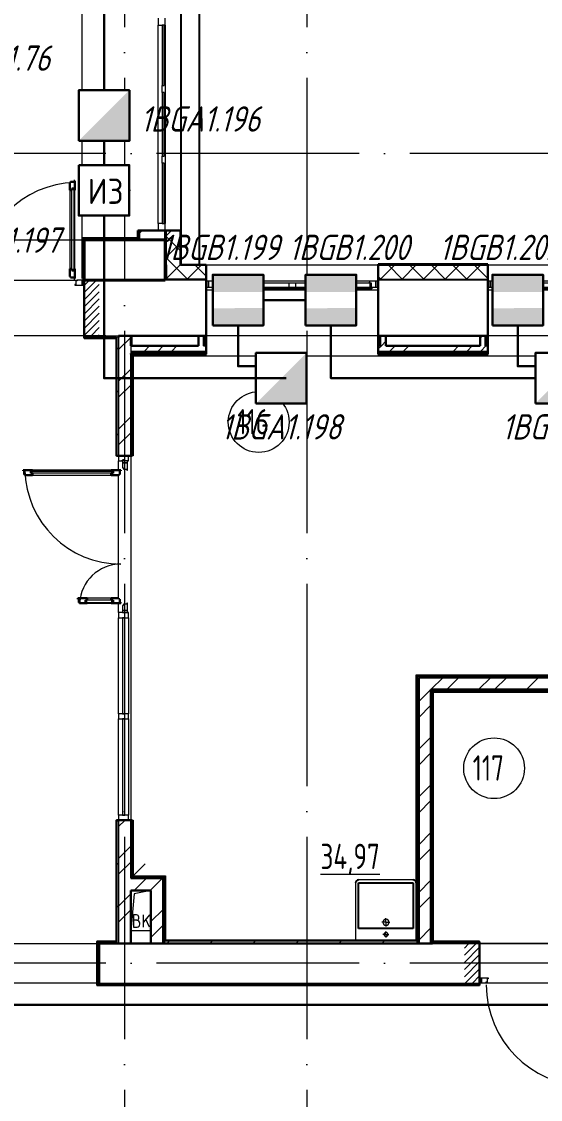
# Model space of a CAD drawing. Header units: millimetres. Extents: x -259793 to 1187961, y -549744 to 43070.
# Drawn here: x -31423 to -26301, y -12889 to -2239 of the extents above; entities that cross this region are included whole.
import ezdxf
from ezdxf.enums import TextEntityAlignment as Align

# ---------------------------------------------------------------- set-up
doc = ezdxf.new("R2010")
doc.units = ezdxf.units.MM
for name, pattern in [('ADSK_Линия сетки', [25, 20, -2.5, 0, -2.5]), ('ADSK_Сверху', [450, 300, -150]), ('ADSK_Штриховая_ш2 п1_5', [4.5, 3, -1.5])]:
    doc.linetypes.add(name, pattern=pattern)
for name, color, linetype, lineweight in [('_ Окна', 7, 'Continuous', 9), ('RC-Извещатели_охранные', 5, 'Continuous', 30), ('RC-Линии_связи-Адресные', 5, 'Continuous', 30), ('RC-Прочее_оборудование', 5, 'Continuous', 30), ('Витраж', 7, 'Continuous', 9), ('Двери', 252, 'Continuous', 9), ('Линии', 7, 'Continuous', 9), ('лс', 5, 'Continuous', 30), ('Марки помещений', 252, 'Continuous', 20), ('Несущие колонны', 252, 'Continuous', 18), ('Оборудование', 8, 'Continuous', 18), ('Ограждение', 252, 'Continuous', 9), ('Окна', 252, 'Continuous', 9), ('Оси', 252, 'Continuous', 9), ('Панели витража', 252, 'Continuous', 9), ('Перекрытие', 252, 'Continuous', 18), ('Стены внутренние', 7, 'Continuous', 18), ('Стены наружные', 7, 'Continuous', 18), ('Стены разрез', 7, 'Continuous', 30), ('Стены штриховка', 7, 'Continuous', 9)]:
    doc.layers.add(name, color=color, linetype=linetype, lineweight=lineweight)
for name, color, linetype in [('RC-Позиционные_обозначения', 7, 'Continuous'), ('Стены', 194, 'Continuous'), ('Узлы', 7, 'Continuous')]:
    doc.layers.add(name, color=color, linetype=linetype)
doc.layers.add('Двери открывание', color=7, linetype='Continuous', lineweight=9, true_color=0xc0c0c0)
doc.styles.add('GOST Common_3', font='', dxfattribs={"height": 3.5})
doc.styles.add('ISOCPEUR', font='isocpeur.ttf', dxfattribs={"width": 0.9, "height": 350})
doc.styles.add('RubezhCAD', font='', dxfattribs={"oblique": 10})
doc.styles.get("Standard").update_dxf_attribs({"font": ''})
doc.styles.get('GOST Common_3').set_extended_font_data('GOST 2.304 type A')
doc.styles.get('RubezhCAD').set_extended_font_data('GOST type A')
doc.styles.get('Standard').set_extended_font_data('GOST type B')
pattern_1 = [(0, (-32119.8, 96), (0, 600), []), (90, (-32119.8, 96), (-600, 4e-14), [])]

# ---------------------------------------------------------------- blocks, each defined once
blk = doc.blocks.new('RC-UGO-IOZ-02')
at = {"layer": 'RC-Извещатели_охранные'}
blk.add_attdef('PSTN', text='', height=2.5, dxfattribs=at).set_placement((0.98, 2.6), align=Align.BOTTOM_LEFT)
blk.add_wipeout([(2.5, -2.5), (2.5, 2.5), (-2.5, 2.5), (-2.5, -2.5)]).dxf.layer = 'RC-Извещатели_охранные'
blk.add_wipeout([(-2.5, -2.5), (-2.5, 2.5), (2.5, 2.5), (2.5, -2.5)]).dxf.layer = 'RC-Извещатели_охранные'
h = blk.add_hatch(color=256, dxfattribs=at)
h.dxf.hatch_style = 1
h.paths.add_polyline_path([(2.5, -2.5), (2.5, 2.5), (0, 0), (-2.5, -2.5)])
blk.add_lwpolyline([(-2.5, -2.5), (2.5, -2.5), (2.5, 2.5), (-2.5, 2.5)], close=True, dxfattribs=at)
blk = doc.blocks.new('RC-UGO-IOM-02')
at = {"layer": 'RC-Извещатели_охранные'}
blk.add_point((0, 0), dxfattribs=at)
blk.add_attdef('PSTN', text='', height=2.5, dxfattribs=at).set_placement((0.98, 2.6), align=Align.BOTTOM_LEFT)
blk.add_wipeout([(2.5, -2.5), (2.5, 2.5), (-2.5, 2.5), (-2.5, -2.5)]).dxf.layer = 'RC-Извещатели_охранные'
blk.add_wipeout([(-2.5, -2.5), (-2.5, 2.5), (2.5, 2.5), (2.5, -2.5)]).dxf.layer = 'RC-Извещатели_охранные'
h = blk.add_hatch(color=256, dxfattribs=at)
h.dxf.hatch_style = 1
h.paths.add_polyline_path([(2.5, 0.8), (2.5, 2.51), (-2.5, 2.5), (-2.5, 0.8)])
h = blk.add_hatch(color=256, dxfattribs=at)
h.dxf.hatch_style = 1
h.paths.add_polyline_path([(2.5, -2.5), (2.5, -0.79), (-2.5, -0.8), (-2.5, -2.5)])
blk.add_lwpolyline([(-2.5, -2.5), (2.5, -2.5), (2.5, 2.5), (-2.5, 2.5)], close=True, dxfattribs=at)
blk = doc.blocks.new('RC-UGO-IZ-01')
at = {"layer": 'RC-Прочее_оборудование'}
blk.add_point((2.5, 0), dxfattribs=at)
blk.add_attdef('PSTN', text='', height=2.5, dxfattribs=at).set_placement((5.66, 2.58), align=Align.BOTTOM_CENTER)
blk.add_wipeout([(2.49, -2.5), (-2.49, -2.5), (-2.49, 2.5), (2.49, 2.5)]).dxf.layer = 'RC-Прочее_оборудование'
blk.add_wipeout([(-2.49, -2.5), (-2.49, 2.5), (2.49, 2.5), (2.49, -2.5)]).dxf.layer = 'RC-Прочее_оборудование'
blk.add_lwpolyline([(-2.49, 2.5), (2.49, 2.5), (2.49, -2.5), (-2.49, -2.5), (-2.49, 2.5)], close=True, dxfattribs=at)
blk.add_lwpolyline([(-2.49, 2.5), (-2.49, 2.5)], dxfattribs=at)
blk.add_lwpolyline([(-2.49, 2.5), (-2.49, 2.5)], dxfattribs=at)
at = {"layer": 'RC-Прочее_оборудование', "ltscale": 100, "style": 'ISOCPEUR', "width": 0.9}
blk.add_text('ИЗ', height=2.5, dxfattribs=at).set_placement((0.15, -0.09), align=Align.MIDDLE)
blk = doc.blocks.new('1 этаж')
at = {"layer": 'Двери', "lineweight": 18, "true_color": 0x636466}
h = blk.add_hatch(dxfattribs=at)
h.set_pattern_fill('FP_2', color=251, style=0, pattern_type=2)
h.set_pattern_definition([(45, (-31805.8, -5068.73), (-35.3553, 35.3553), [])])
h.paths.add_polyline_path([(-32556, -5344), (-32556, -4794), (-32706, -4794), (-32706, -5344)])
h.paths.add_polyline_path([(-30806, -5344), (-30656, -5344), (-30656, -4794), (-30806, -4794), (-30806, -4878)])
h = blk.add_hatch(dxfattribs=at)
h.set_pattern_fill('FP_2', color=251, angle=180, style=0, pattern_type=2)
h.set_pattern_definition([(225, (-26210.93, -11543.73), (35.3553, -35.3553), [])])
h.paths.add_polyline_path([(-25621, -11739), (-25621, -11349), (-25771, -11349), (-25771, -11739)])
h.paths.add_polyline_path([(-27051, -11739), (-26901, -11739), (-26901, -11349), (-27051, -11349)])
at = {"layer": 'Ограждение', "true_color": 0x636466}
h = blk.add_hatch(dxfattribs=at)
h.set_pattern_fill('FP_25', color=251, style=0, pattern_type=2)
h.set_pattern_definition(pattern_1)
h.paths.add_polyline_path([(-30486, -6529), (-30486, -5364), (-30491, -5369), (-30491, -6529)])
h = blk.add_hatch(dxfattribs=at)
h.set_pattern_fill('FP_25', color=251, style=0, pattern_type=2)
h.set_pattern_definition(pattern_1)
h.paths.add_polyline_path([(-30486, -11329), (-30486, -10129), (-30491, -10129), (-30491, -11324)])
h = blk.add_hatch(dxfattribs=at)
h.set_pattern_fill('FP_25', color=251, style=0, pattern_type=2)
h.set_pattern_definition(pattern_1)
h.paths.add_polyline_path([(-26901, -11764), (-26901, -11759), (-30676, -11759), (-30681, -11764), (-28020, -11764)])
at = {"color": 251, "lineweight": 18, "true_color": 0x636466}
for p, q in [((-30311, -10859), (-30346, -11224)), ((-30146, -10824), (-30311, -10859)), ((-30289, -11066), (-30319, -11066)), ((-30319, -11066), (-30319, -11186)), ((-30159, -11066), (-30219, -11137)), ((-30219, -11186), (-30219, -11066)), ((-30286, -11119), (-30319, -11119)), ((-30266, -11099), (-30266, -11089)), ((-30256, -11159), (-30256, -11149)), ((-30159, -11186), (-30195, -11109)), ((-30146, -11224), (-30346, -11224)), ((-30319, -11186), (-30282, -11186))]:
    blk.add_line(p, q, dxfattribs=at)
for centre, radius, start, end in [((-30289, -11089), 23.3, 0, 90), ((-30286, -11099), 20, 270, 0), ((-30286, -11149), 30, 0, 90), ((-30282, -11159), 26.7, 270, 0)]:
    blk.add_arc(centre, radius, start, end, dxfattribs=at)
at = {"layer": '_ Окна', "color": 251, "lineweight": 18, "true_color": 0x636466}
for p, q in [((-30076, -2204), (-30076, -2274)), ((-30006, -2274), (-30006, -2204)), ((-30076, -2274), (-30036, -2274)), ((-30016, -2274), (-30006, -2274)), ((-30036, -4234), (-30076, -4234)), ((-30076, -4234), (-30076, -4304)), ((-30006, -4234), (-30016, -4234)), ((-30006, -4304), (-30006, -4234)), ((-29516, -4804), (-29576, -4804)), ((-29576, -4804), (-29576, -4862)), ((-29576, -4862), (-29538, -4862)), ((-29530, -4862), (-29530, -4821)), ((-29530, -4821), (-29518, -4821)), ((-29512, -4821), (-29516, -4804)), ((-27985, -4804), (-27990, -4821)), ((-27926, -4804), (-27985, -4804)), ((-27984, -4821), (-27972, -4821)), ((-27972, -4821), (-27972, -4862)), ((-27964, -4862), (-27926, -4862)), ((-27926, -4862), (-27926, -4804)), ((-26736, -4804), (-26796, -4804)), ((-26796, -4804), (-26796, -4862)), ((-26796, -4862), (-26758, -4862)), ((-26750, -4862), (-26750, -4821)), ((-26750, -4821), (-26738, -4821)), ((-26732, -4821), (-26736, -4804))]:
    blk.add_line(p, q, dxfattribs=at)
at = {"layer": '_ Окна', "color": 251, "true_color": 0x636466}
for p, q in [((-30036, -2274), (-30036, -2869)), ((-30016, -2274), (-30036, -2274)), ((-30016, -2869), (-30016, -2274)), ((-30036, -2869), (-30016, -2869)), ((-30036, -2939), (-30036, -3569)), ((-30016, -2939), (-30036, -2939)), ((-30016, -3569), (-30016, -2939)), ((-30036, -3569), (-30016, -3569)), ((-30036, -3639), (-30036, -4234)), ((-30016, -3639), (-30036, -3639)), ((-30016, -4234), (-30016, -3639)), ((-30036, -4234), (-30016, -4234)), ((-29576, -4804), (-29601, -4804)), ((-29601, -4862), (-29576, -4862)), ((-29576, -4862), (-29576, -4804)), ((-27901, -4804), (-27926, -4804)), ((-27926, -4804), (-27926, -4862)), ((-27926, -4862), (-27901, -4862)), ((-26796, -4804), (-26821, -4804)), ((-26821, -4862), (-26796, -4862)), ((-26796, -4862), (-26796, -4804))]:
    blk.add_line(p, q, dxfattribs=at)
at = {"layer": 'Витраж', "color": 251, "lineweight": 18, "true_color": 0x636466}
for p, q in [((-30466, -6529), (-30466, -6579)), ((-30366, -6529), (-30466, -6529)), ((-30466, -6579), (-30426, -6579)), ((-30376, -6579), (-30366, -6579)), ((-30366, -6579), (-30366, -6529))]:
    blk.add_line(p, q, dxfattribs=at)
at = {"layer": 'Витраж', "color": 251, "lineweight": 18, "true_color": 0x636466, "extrusion": (0, 0, -1)}
for p, q in [((-30466, -8079), (-30466, -8129)), ((-30426, -8079), (-30466, -8079)), ((-30366, -8079), (-30376, -8079)), ((-30366, -8129), (-30366, -8079)), ((-30466, -8129), (-30366, -8129)), ((-30466, -9079), (-30466, -9129)), ((-30366, -9079), (-30466, -9079)), ((-30466, -9129), (-30366, -9129)), ((-30366, -9129), (-30366, -9079)), ((-30466, -10079), (-30466, -10129)), ((-30366, -10079), (-30466, -10079)), ((-30366, -10129), (-30366, -10079)), ((-30466, -10129), (-30366, -10129))]:
    blk.add_line(p, q, dxfattribs=at)
at = {"layer": 'Витраж', "color": 251, "true_color": 0x636466}
for p, q in [((-30466, -9079), (-30466, -8129)), ((-30366, -8129), (-30366, -9079)), ((-30466, -10079), (-30466, -9129)), ((-30366, -9129), (-30366, -10079))]:
    blk.add_line(p, q, dxfattribs=at)
at = {"layer": 'Двери', "color": 251, "lineweight": 30, "true_color": 0x636466}
for p, q in [((-30940, -3830), (-30948, -3830)), ((-30948, -3830), (-30948, -3906)), ((-30906, -3821), (-30940, -3821)), ((-30940, -3821), (-30940, -3830)), ((-30898, -3812), (-30906, -3812)), ((-30906, -3812), (-30906, -3821)), ((-30898, -3906), (-30898, -3812)), ((-30948, -3906), (-30928, -3906)), ((-30928, -3906), (-30928, -3888)), ((-30928, -3888), (-30907, -3888)), ((-30907, -3888), (-30907, -3906)), ((-30907, -3906), (-30898, -3906)), ((-30948, -4682), (-30948, -4758)), ((-30948, -4682), (-30928, -4682)), ((-30928, -4682), (-30928, -4700)), ((-30907, -4682), (-30898, -4682)), ((-30907, -4700), (-30907, -4682)), ((-30898, -4776), (-30898, -4682)), ((-30948, -4758), (-30940, -4758)), ((-30940, -4758), (-30940, -4767)), ((-30940, -4767), (-30906, -4767)), ((-30928, -4700), (-30907, -4700)), ((-30906, -4767), (-30906, -4776)), ((-30906, -4776), (-30898, -4776)), ((-31314, -6671), (-31408, -6671)), ((-31408, -6671), (-31408, -6679)), ((-31408, -6679), (-31399, -6679)), ((-31399, -6679), (-31399, -6713)), ((-31332, -6680), (-31314, -6680)), ((-31332, -6701), (-31332, -6680)), ((-31314, -6701), (-31332, -6701)), ((-31314, -6680), (-31314, -6671)), ((-31314, -6721), (-31314, -6701)), ((-30444, -6671), (-30538, -6671)), ((-30538, -6680), (-30538, -6671)), ((-30520, -6680), (-30538, -6680)), ((-30538, -6701), (-30520, -6701)), ((-30538, -6721), (-30538, -6701)), ((-30520, -6701), (-30520, -6680)), ((-30453, -6713), (-30453, -6679)), ((-30453, -6679), (-30444, -6679)), ((-30444, -6679), (-30444, -6671)), ((-31399, -6713), (-31390, -6713)), ((-31390, -6713), (-31390, -6721)), ((-31390, -6721), (-31314, -6721)), ((-30538, -6721), (-30462, -6721)), ((-30462, -6721), (-30462, -6713)), ((-30462, -6713), (-30453, -6713)), ((-30774, -7937), (-30868, -7937)), ((-30868, -7937), (-30868, -7945)), ((-30868, -7945), (-30859, -7945)), ((-30859, -7945), (-30859, -7979)), ((-30859, -7979), (-30850, -7979)), ((-30850, -7979), (-30850, -7987)), ((-30850, -7987), (-30774, -7987)), ((-30774, -7957), (-30792, -7957)), ((-30792, -7957), (-30792, -7978)), ((-30792, -7978), (-30774, -7978)), ((-30774, -7937), (-30774, -7957)), ((-30774, -7978), (-30774, -7987)), ((-30462, -7937), (-30538, -7937)), ((-30538, -7937), (-30538, -7957)), ((-30538, -7957), (-30520, -7957)), ((-30538, -7978), (-30538, -7987)), ((-30520, -7978), (-30538, -7978)), ((-30538, -7987), (-30444, -7987)), ((-30520, -7957), (-30520, -7978)), ((-30462, -7945), (-30462, -7937)), ((-30453, -7945), (-30462, -7945)), ((-30453, -7979), (-30453, -7945)), ((-30444, -7979), (-30453, -7979)), ((-30444, -7987), (-30444, -7979))]:
    blk.add_line(p, q, dxfattribs=at)
at = {"layer": 'Двери', "color": 251, "true_color": 0x636466}
for p, q in [((-30948, -3906), (-30948, -4682)), ((-30928, -4700), (-30928, -3888)), ((-30928, -3888), (-30907, -3888)), ((-30907, -3888), (-30907, -4700)), ((-30898, -4682), (-30898, -3906)), ((-30907, -4700), (-30928, -4700)), ((-30889, -4836), (-30898, -4836)), ((-30898, -4836), (-30898, -4844)), ((-30898, -4844), (-30826, -4844)), ((-30875, -4802), (-30889, -4802)), ((-30889, -4802), (-30889, -4836)), ((-30875, -4794), (-30875, -4802)), ((-30826, -4794), (-30875, -4794)), ((-30806, -4794), (-30826, -4794)), ((-30826, -4794), (-30826, -4844)), ((-30826, -4844), (-30826, -4794)), ((-30826, -4844), (-30806, -4844)), ((-30806, -4844), (-30806, -4794)), ((-30376, -6579), (-30426, -6579)), ((-30426, -6579), (-30426, -6599)), ((-30426, -6599), (-30376, -6599)), ((-30376, -6599), (-30426, -6599)), ((-30426, -6599), (-30426, -6648)), ((-30376, -6599), (-30376, -6579)), ((-30376, -6671), (-30376, -6599)), ((-31332, -6680), (-30520, -6680)), ((-31332, -6701), (-31332, -6680)), ((-30520, -6701), (-31332, -6701)), ((-30538, -6671), (-31314, -6671)), ((-30520, -6680), (-30520, -6701)), ((-30426, -6648), (-30418, -6648)), ((-30418, -6648), (-30418, -6662)), ((-30418, -6662), (-30384, -6662)), ((-30384, -6662), (-30384, -6671)), ((-30384, -6671), (-30376, -6671)), ((-31314, -6721), (-30538, -6721)), ((-30520, -7957), (-30792, -7957)), ((-30792, -7957), (-30792, -7978)), ((-30792, -7978), (-30520, -7978)), ((-30538, -7937), (-30774, -7937)), ((-30774, -7987), (-30538, -7987)), ((-30520, -7978), (-30520, -7957)), ((-30376, -7987), (-30384, -7987)), ((-30384, -7987), (-30384, -7996)), ((-30376, -8059), (-30376, -7987)), ((-30426, -8010), (-30426, -8059)), ((-30418, -8010), (-30426, -8010)), ((-30376, -8059), (-30426, -8059)), ((-30426, -8059), (-30426, -8079)), ((-30426, -8059), (-30376, -8059)), ((-30426, -8079), (-30376, -8079)), ((-30384, -7996), (-30418, -7996)), ((-30418, -7996), (-30418, -8010)), ((-30376, -8079), (-30376, -8059)), ((-26901, -11689), (-26881, -11689)), ((-26901, -11739), (-26901, -11689)), ((-26881, -11689), (-26881, -11739)), ((-26881, -11689), (-26817, -11689)), ((-26881, -11739), (-26881, -11689)), ((-26826, -11697), (-26826, -11731)), ((-26817, -11697), (-26826, -11697)), ((-26817, -11689), (-26817, -11697)), ((-26881, -11739), (-26901, -11739)), ((-26840, -11739), (-26881, -11739)), ((-26840, -11731), (-26840, -11739)), ((-26826, -11731), (-26840, -11731))]:
    blk.add_line(p, q, dxfattribs=at)
at = {"layer": 'Двери', "color": 251, "linetype": 'ADSK_Штриховая_ш2 п1_5', "true_color": 0x636466}
for p, q in [((-30656, -4794), (-30806, -4794)), ((-30806, -4794), (-30806, -5344)), ((-30806, -5344), (-30656, -5344)), ((-26901, -11349), (-27051, -11349)), ((-26901, -11739), (-26901, -11349)), ((-27051, -11739), (-26901, -11739))]:
    blk.add_line(p, q, dxfattribs=at)
at = {"layer": 'Двери открывание', "color": 251, "true_color": 0x636466}
for centre, radius, start, end in [((-30880, -4776), 946, 91.0903, 180), ((-30444, -6653), 946, 181.0903, 270), ((-30444, -8005), 406, 90, 177.459), ((-25837, -11757), 998, 180, 268.9666)]:
    blk.add_arc(centre, radius, start, end, dxfattribs=at)
at = {"layer": 'Линии', "color": 251, "linetype": 'ADSK_Сверху', "ltscale": 100, "true_color": 0x636466}
for p, q in [((-32556, -4394), (-30806, -4394)), ((-32676, -11349), (-30656, -11349)), ((-30656, -11739), (-32676, -11739))]:
    blk.add_line(p, q, dxfattribs=at)
at = {"layer": 'Марки помещений', "color": 251, "true_color": 0x636466}
for centre in [(-29082, -6196), (-26758, -9617)]:
    blk.add_circle(centre, 300, dxfattribs=at)
at = {"layer": 'Несущие колонны', "color": 251, "lineweight": 40, "true_color": 0x636466}
for p, q in [((-30806, -4394), (-30006, -4394)), ((-30806, -4794), (-30806, -4394)), ((-30256, -4394), (-30806, -4394)), ((-30806, -4394), (-30806, -4794)), ((-30006, -4394), (-30006, -4794)), ((-30006, -4794), (-30006, -4394)), ((-30006, -4794), (-30806, -4794)), ((-30806, -4794), (-30656, -4794)), ((-30656, -4794), (-30006, -4794))]:
    blk.add_line(p, q, dxfattribs=at)
at = {"layer": 'Несущие колонны', "color": 251, "true_color": 0x636466}
blk.add_line((-30006, -4394), (-30256, -4394), dxfattribs=at)
at = {"layer": 'Оборудование', "color": 251, "true_color": 0x636466}
blk.add_line((-30331, -10689), (-30204, -10562), dxfattribs=at)
at = {"layer": 'Ограждение', "color": 251, "true_color": 0x636466}
for p, q in [((-30826, -4379), (-30826, -989)), ((-30821, -4379), (-30826, -4379)), ((-27901, -4894), (-29601, -4894)), ((-25121, -4894), (-26821, -4894)), ((-30806, -5369), (-30806, -5364)), ((-30806, -5369), (-30491, -5369)), ((-30491, -5369), (-30486, -5364)), ((-30491, -5369), (-30491, -6529)), ((-30331, -5444), (-30331, -5344)), ((-27901, -5344), (-29601, -5344)), ((-25121, -5344), (-26821, -5344)), ((-29601, -5544), (-29601, -5524)), ((-27901, -5524), (-27901, -5544)), ((-26821, -5544), (-26821, -5524)), ((-22066, -5544), (-30331, -5544)), ((-30321, -5544), (-30321, -6529)), ((-27901, -5544), (-29601, -5544)), ((-25121, -5544), (-26821, -5544)), ((-30486, -6529), (-30491, -6529)), ((-30321, -6529), (-30331, -6529)), ((-27526, -8694), (-22076, -8694)), ((-27526, -8694), (-27516, -8704)), ((-27526, -10749), (-27526, -8694)), ((-27366, -8854), (-27356, -8864)), ((-27356, -8864), (-25416, -8864)), ((-27356, -11324), (-27356, -8864)), ((-30491, -10129), (-30486, -10129)), ((-30491, -10129), (-30491, -11324)), ((-30331, -10129), (-30321, -10129)), ((-30321, -10129), (-30321, -10679)), ((-30321, -10679), (-30331, -10689)), ((-30321, -10679), (-30001, -10679)), ((-30001, -10679), (-30011, -10689)), ((-30001, -10679), (-30001, -11319)), ((-30491, -11324), (-30681, -11324)), ((-30681, -11324), (-30676, -11329)), ((-30681, -11324), (-30681, -11764)), ((-30491, -11324), (-30486, -11329)), ((-27366, -11334), (-27356, -11324)), ((-26901, -11324), (-27356, -11324)), ((-26901, -11324), (-26901, -11334)), ((-30681, -11764), (-30676, -11759)), ((-30681, -11764), (-26901, -11764)), ((-26901, -11759), (-26901, -11764))]:
    blk.add_line(p, q, dxfattribs=at)
at = {"layer": 'Окна', "color": 251, "true_color": 0x636466}
for p, q in [((-30076, -4234), (-30076, -2274)), ((-30006, -2274), (-30006, -4234)), ((-30036, -2939), (-30036, -2869)), ((-30036, -3639), (-30036, -3569)), ((-29538, -4862), (-28766, -4862)), ((-29538, -4879), (-29538, -4862)), ((-28766, -4879), (-29538, -4879)), ((-29518, -4821), (-28786, -4821)), ((-29518, -4862), (-29518, -4821)), ((-27985, -4804), (-29516, -4804)), ((-28786, -4821), (-28716, -4821)), ((-28786, -4821), (-28786, -4862)), ((-28766, -4862), (-28736, -4862)), ((-28766, -4862), (-28766, -4879)), ((-28736, -4879), (-28766, -4879)), ((-28736, -4862), (-27964, -4862)), ((-28736, -4879), (-28736, -4862)), ((-27964, -4879), (-28736, -4879)), ((-28716, -4821), (-27984, -4821)), ((-28716, -4862), (-28716, -4821)), ((-27984, -4821), (-27984, -4862)), ((-27964, -4862), (-27964, -4879)), ((-26758, -4862), (-25986, -4862)), ((-26758, -4879), (-26758, -4862)), ((-25986, -4879), (-26758, -4879)), ((-26738, -4821), (-26006, -4821)), ((-26738, -4862), (-26738, -4821)), ((-25205, -4804), (-26736, -4804))]:
    blk.add_line(p, q, dxfattribs=at)
at = {"layer": 'Оси', "color": 251, "linetype": 'ADSK_Линия сетки', "ltscale": 100, "true_color": 0x636466}
for p, q in [((-30406, 32207), (-30406, -33770)), ((-28606, 32207), (-28606, -33770)), ((4411, -3544), (-72528, -3544)), ((4411, -5344), (-72528, -5344)), ((4411, -11544), (-72528, -11544))]:
    blk.add_line(p, q, dxfattribs=at)
at = {"layer": 'Панели витража', "color": 251, "lineweight": 18, "true_color": 0x636466}
for p, q in [((-30428, -8129), (-30428, -9079)), ((-30403, -8129), (-30428, -8129)), ((-30403, -9079), (-30403, -8129)), ((-30428, -9079), (-30403, -9079)), ((-30428, -9129), (-30428, -10079)), ((-30403, -9129), (-30428, -9129)), ((-30403, -10079), (-30403, -9129)), ((-30428, -10079), (-30403, -10079))]:
    blk.add_line(p, q, dxfattribs=at)
at = {"layer": 'Перекрытие', "color": 251, "ltscale": 100, "true_color": 0x636466}
for p, q in [((-32487, -4794), (-30875, -4794)), ((-30146, -11224), (-30346, -11224)), ((-26901, -11344), (-25771, -11344))]:
    blk.add_line(p, q, dxfattribs=at)
at = {"layer": 'Стены', "color": 251, "true_color": 0x636466}
for p, q in [((-29671, -1836), (-29671, -4642)), ((-29851, -2032), (-29851, -4642))]:
    blk.add_line(p, q, dxfattribs=at)
at = {"layer": 'Стены внутренние', "color": 251, "true_color": 0x636466}
for p, q in [((-29854, -2204), (-29854, -4304)), ((-29601, -4642), (-27901, -4642)), ((-26821, -4642), (-25121, -4642)), ((-29601, -4794), (-30006, -4794)), ((-26821, -4794), (-27901, -4794)), ((-30806, -5344), (-30466, -5344)), ((-27366, -11349), (-25771, -11349)), ((-30656, -11739), (-26901, -11739)), ((-25832, -11739), (-26840, -11739))]:
    blk.add_line(p, q, dxfattribs=at)
at = {"layer": 'Стены внутренние', "color": 251, "lineweight": 30, "true_color": 0x636466}
for p, q in [((-29854, -4304), (-29996, -4304)), ((-29854, -4642), (-29854, -4304)), ((-29996, -4642), (-30006, -4642)), ((-30006, -4642), (-30006, -4784)), ((-29601, -4642), (-29854, -4642)), ((-29601, -4784), (-29601, -4642)), ((-27901, -4642), (-27901, -4784)), ((-26821, -4784), (-26821, -4642)), ((-30006, -4794), (-30806, -4794)), ((-30806, -4794), (-30806, -5344)), ((-29601, -5344), (-29601, -4794)), ((-27901, -4794), (-27901, -5344)), ((-26821, -5344), (-26821, -4794)), ((-30346, -5344), (-29676, -5344)), ((-27826, -5344), (-26896, -5344)), ((-30146, -11349), (-30346, -11349)), ((-26901, -11739), (-26901, -11349))]:
    blk.add_line(p, q, dxfattribs=at)
at = {"layer": 'Стены внутренние', "color": 251, "linetype": 'Continuous', "lineweight": 9, "true_color": 0x636466}
for p, q in [((-29996, -4356), (-29945, -4306)), ((-29856, -4501), (-29996, -4361)), ((-29996, -4568), (-29856, -4428)), ((-29856, -4374), (-29854, -4374)), ((-29926, -4644), (-29996, -4574)), ((-29999, -4784), (-29859, -4644)), ((-29786, -4784), (-29926, -4644)), ((-29859, -4644), (-29856, -4640)), ((-29787, -4784), (-29647, -4644)), ((-29601, -4756), (-29714, -4644)), ((-27878, -4784), (-27738, -4644)), ((-27664, -4784), (-27804, -4644)), ((-27676, -4644), (-27678, -4642)), ((-27666, -4784), (-27526, -4644)), ((-27452, -4784), (-27592, -4644)), ((-27454, -4784), (-27314, -4644)), ((-27240, -4784), (-27380, -4644)), ((-27325, -4644), (-27325, -4643)), ((-27241, -4784), (-27101, -4644)), ((-27028, -4784), (-27168, -4644)), ((-27029, -4784), (-26889, -4644)), ((-26821, -4779), (-26956, -4644)), ((-29998, -4784), (-30006, -4776)), ((-27876, -4784), (-27901, -4759))]:
    blk.add_line(p, q, dxfattribs=at)
at = {"layer": 'Стены наружные', "color": 251, "lineweight": 30, "true_color": 0x636466}
for p, q in [((-30006, -4304), (-30276, -4304)), ((-30276, -4304), (-30276, -4379)), ((-30006, -4394), (-30006, -4304)), ((-30006, -4304), (-30006, -4794)), ((-29996, -4304), (-30006, -4304)), ((-30821, -4379), (-30821, -4779)), ((-30276, -4379), (-30821, -4379)), ((-30806, -4779), (-30806, -4394)), ((-30806, -4394), (-30256, -4394)), ((-29996, -4784), (-29996, -4642)), ((-26821, -4637), (-27901, -4637)), ((-27901, -4637), (-27901, -4642)), ((-27901, -4642), (-26821, -4642)), ((-26821, -4642), (-26821, -4637)), ((-30821, -4779), (-30806, -4779)), ((-29601, -4794), (-29601, -4784)), ((-27901, -4784), (-27901, -4794)), ((-26821, -4794), (-26821, -4784)), ((-30806, -5344), (-30806, -5364)), ((-30806, -5364), (-30486, -5364)), ((-30486, -5364), (-30486, -6529)), ((-30481, -5359), (-30481, -5364)), ((-30346, -5344), (-30466, -5344)), ((-30466, -5344), (-30466, -5359)), ((-30346, -5444), (-30346, -5344)), ((-29676, -5344), (-29676, -5444)), ((-29601, -5344), (-29676, -5344)), ((-29601, -5524), (-29601, -5344)), ((-27901, -5344), (-27901, -5524)), ((-27826, -5344), (-27901, -5344)), ((-27826, -5444), (-27826, -5344)), ((-26896, -5344), (-26896, -5444)), ((-26821, -5344), (-26896, -5344)), ((-26821, -5524), (-26821, -5344)), ((-29676, -5444), (-30346, -5444)), ((-30346, -5519), (-30346, -5524)), ((-30331, -5524), (-29601, -5524)), ((-30331, -6529), (-30331, -5524)), ((-27901, -5524), (-26821, -5524)), ((-26896, -5444), (-27826, -5444)), ((-30486, -6529), (-30331, -6529)), ((-22066, -8704), (-27516, -8704)), ((-27516, -8704), (-27516, -11319)), ((-22051, -8719), (-27501, -8719)), ((-27501, -8719), (-27501, -11349)), ((-27381, -8839), (-25391, -8839)), ((-27381, -11349), (-27381, -8839)), ((-27366, -8854), (-25406, -8854)), ((-27366, -11334), (-27366, -8854)), ((-30331, -10129), (-30486, -10129)), ((-30486, -10129), (-30486, -11329)), ((-30331, -10689), (-30331, -10129)), ((-30026, -10704), (-30346, -10704)), ((-30011, -10689), (-30331, -10689)), ((-30026, -11349), (-30026, -10704)), ((-30011, -11319), (-30011, -10689)), ((-30346, -11349), (-30346, -10824)), ((-30346, -10824), (-30146, -10824)), ((-30146, -10824), (-30146, -11349)), ((-30486, -11329), (-30676, -11329)), ((-30676, -11329), (-30676, -11759)), ((-30481, -11334), (-30671, -11334)), ((-30671, -11334), (-30671, -11754)), ((-30656, -11349), (-30346, -11349)), ((-30656, -11739), (-30656, -11349)), ((-30146, -11349), (-27366, -11349)), ((-27516, -11319), (-30011, -11319)), ((-26901, -11334), (-27366, -11334)), ((-26901, -11349), (-26901, -11334)), ((-30676, -11759), (-26901, -11759)), ((-30671, -11754), (-30656, -11754)), ((-26901, -11759), (-26901, -11739))]:
    blk.add_line(p, q, dxfattribs=at)
at = {"layer": 'Стены наружные', "color": 251, "linetype": 'Continuous', "lineweight": 9, "true_color": 0x636466}
for p, q in [((-30276, -4353), (-30271, -4348)), ((-30256, -4326), (-30233, -4304)), ((-29996, -4304), (-30006, -4304)), ((-30670, -4394), (-30655, -4379)), ((-30009, -4394), (-30006, -4390)), ((-29996, -4404), (-30006, -4404)), ((-30821, -4545), (-30806, -4530)), ((-29996, -4504), (-30006, -4504)), ((-29996, -4604), (-30006, -4604)), ((-27678, -4642), (-27681, -4637)), ((-29996, -4704), (-30006, -4704)), ((-30791, -5364), (-30786, -5359)), ((-30786, -5359), (-30771, -5344)), ((-30721, -5364), (-30716, -5359)), ((-30650, -5364), (-30645, -5359)), ((-30579, -5364), (-30574, -5359)), ((-30508, -5364), (-30503, -5359)), ((-30486, -5412), (-30481, -5407)), ((-30466, -5479), (-30346, -5359)), ((-27901, -5443), (-27888, -5431)), ((-27888, -5431), (-27876, -5418)), ((-27871, -5444), (-27826, -5398)), ((-26896, -5366), (-26873, -5344)), ((-26833, -5436), (-26821, -5424)), ((-30486, -5482), (-30481, -5477)), ((-30481, -5477), (-30466, -5462)), ((-30310, -5519), (-30297, -5506)), ((-30297, -5506), (-30285, -5494)), ((-30211, -5494), (-30161, -5444)), ((-30103, -5524), (-30098, -5519)), ((-30098, -5519), (-30085, -5506)), ((-30085, -5506), (-30073, -5494)), ((-30076, -5494), (-30026, -5444)), ((-29941, -5494), (-29891, -5444)), ((-29886, -5519), (-29873, -5506)), ((-29873, -5506), (-29861, -5494)), ((-29679, -5524), (-29674, -5519)), ((-29674, -5519), (-29661, -5506)), ((-29661, -5506), (-29649, -5494)), ((-27901, -5473), (-27871, -5444)), ((-27786, -5494), (-27736, -5444)), ((-27764, -5519), (-27752, -5506)), ((-27752, -5506), (-27739, -5494)), ((-27651, -5494), (-27601, -5444)), ((-27557, -5524), (-27552, -5519)), ((-27552, -5519), (-27540, -5506)), ((-27540, -5506), (-27527, -5494)), ((-27340, -5519), (-27328, -5506)), ((-27328, -5506), (-27315, -5494)), ((-27158, -5494), (-27108, -5444)), ((-27133, -5524), (-27128, -5519)), ((-27128, -5519), (-27115, -5506)), ((-27115, -5506), (-27103, -5494)), ((-27023, -5494), (-26973, -5444)), ((-26916, -5519), (-26903, -5506)), ((-26903, -5506), (-26891, -5494)), ((-26888, -5494), (-26838, -5444)), ((-26841, -5444), (-26833, -5436)), ((-30486, -5553), (-30481, -5548)), ((-30486, -5624), (-30481, -5619)), ((-30486, -5695), (-30481, -5690)), ((-30466, -5793), (-30346, -5673)), ((-30486, -5765), (-30481, -5760)), ((-30486, -5836), (-30481, -5831)), ((-30466, -5951), (-30346, -5831)), ((-30346, -5767), (-30331, -5752)), ((-30486, -5907), (-30481, -5902)), ((-30481, -5902), (-30466, -5887)), ((-30486, -5977), (-30481, -5972)), ((-30486, -6048), (-30481, -6043)), ((-30486, -6119), (-30481, -6114)), ((-30466, -6265), (-30346, -6145)), ((-30346, -6191), (-30331, -6176)), ((-30486, -6190), (-30481, -6185)), ((-30486, -6260), (-30481, -6255)), ((-30486, -6331), (-30481, -6326)), ((-30481, -6326), (-30466, -6311)), ((-30466, -6422), (-30346, -6302)), ((-30486, -6402), (-30481, -6397)), ((-30486, -6472), (-30481, -6467)), ((-27382, -8839), (-27262, -8719)), ((-27358, -8719), (-27343, -8704)), ((-27225, -8839), (-27105, -8719)), ((-26934, -8719), (-26919, -8704)), ((-26911, -8839), (-26791, -8719)), ((-26753, -8839), (-26633, -8719)), ((-26510, -8719), (-26495, -8704)), ((-26439, -8839), (-26319, -8719)), ((-27501, -8957), (-27382, -8839)), ((-27320, -8854), (-27320, -8839)), ((-26720, -8854), (-26720, -8839)), ((-27516, -8876), (-27501, -8861)), ((-27501, -9115), (-27381, -8995)), ((-27381, -9166), (-27366, -9151)), ((-27516, -9301), (-27501, -9286)), ((-27501, -9429), (-27381, -9309)), ((-27501, -9586), (-27381, -9466)), ((-27381, -9590), (-27366, -9575)), ((-27516, -9725), (-27501, -9710)), ((-27501, -9900), (-27381, -9780)), ((-27501, -10057), (-27381, -9937)), ((-27381, -10014), (-27366, -9999)), ((-30486, -10149), (-30481, -10144)), ((-30486, -10220), (-30481, -10215)), ((-30481, -10144), (-30466, -10129)), ((-30466, -10194), (-30401, -10129)), ((-27516, -10149), (-27501, -10134)), ((-30486, -10291), (-30481, -10286)), ((-27501, -10372), (-27381, -10252)), ((-30486, -10362), (-30481, -10357)), ((-30486, -10432), (-30481, -10427)), ((-30466, -10508), (-30346, -10388)), ((-30346, -10434), (-30331, -10419)), ((-27501, -10529), (-27381, -10409)), ((-27381, -10438), (-27366, -10423)), ((-30486, -10503), (-30481, -10498)), ((-30486, -10574), (-30481, -10569)), ((-30486, -10644), (-30481, -10639)), ((-30481, -10569), (-30466, -10554)), ((-30466, -10665), (-30346, -10545)), ((-27516, -10573), (-27501, -10558)), ((-30486, -10715), (-30481, -10710)), ((-30310, -10824), (-30190, -10704)), ((-30192, -10704), (-30177, -10689)), ((-30146, -10817), (-30033, -10704)), ((-27501, -10843), (-27381, -10723)), ((-30486, -10786), (-30481, -10781)), ((-30486, -10856), (-30481, -10851)), ((-30466, -10979), (-30346, -10859)), ((-30153, -10824), (-30146, -10817)), ((-27381, -10863), (-27366, -10848)), ((-30486, -10927), (-30481, -10922)), ((-30026, -10962), (-30011, -10947)), ((-27501, -11000), (-27381, -10880)), ((-30486, -10998), (-30481, -10993)), ((-30486, -11069), (-30481, -11064)), ((-30481, -10993), (-30466, -10978)), ((-30466, -11137), (-30346, -11017)), ((-30146, -11131), (-30026, -11011)), ((-27516, -10998), (-27501, -10983)), ((-30486, -11139), (-30481, -11134)), ((-30146, -11288), (-30026, -11168)), ((-30486, -11210), (-30481, -11205)), ((-30486, -11281), (-30481, -11276)), ((-27501, -11315), (-27381, -11195)), ((-27381, -11287), (-27366, -11272)), ((-30676, -11329), (-30675, -11329)), ((-30676, -11400), (-30671, -11395)), ((-30610, -11334), (-30605, -11329)), ((-30539, -11334), (-30534, -11329)), ((-30364, -11349), (-30346, -11331)), ((-29988, -11349), (-29958, -11319)), ((-29564, -11349), (-29534, -11319)), ((-29140, -11349), (-29110, -11319)), ((-28715, -11349), (-28685, -11319)), ((-28291, -11349), (-28261, -11319)), ((-27867, -11349), (-27837, -11319)), ((-27018, -11349), (-27003, -11334)), ((-30676, -11471), (-30671, -11466)), ((-30676, -11541), (-30671, -11536)), ((-30676, -11612), (-30671, -11607)), ((-30671, -11607), (-30656, -11592)), ((-30676, -11683), (-30671, -11678)), ((-30676, -11754), (-30671, -11749)), ((-30610, -11759), (-30605, -11754)), ((-30540, -11759), (-30535, -11754)), ((-30469, -11759), (-30464, -11754)), ((-30398, -11759), (-30393, -11754)), ((-30393, -11754), (-30378, -11739)), ((-30327, -11759), (-30322, -11754)), ((-30257, -11759), (-30252, -11754)), ((-30186, -11759), (-30181, -11754)), ((-30115, -11759), (-30110, -11754)), ((-30045, -11759), (-30040, -11754)), ((-29974, -11759), (-29969, -11754)), ((-29969, -11754), (-29954, -11739)), ((-29903, -11759), (-29898, -11754)), ((-29832, -11759), (-29827, -11754)), ((-29762, -11759), (-29757, -11754)), ((-29691, -11759), (-29686, -11754)), ((-29620, -11759), (-29615, -11754)), ((-29550, -11759), (-29545, -11754)), ((-29545, -11754), (-29530, -11739)), ((-29479, -11759), (-29474, -11754)), ((-29408, -11759), (-29403, -11754)), ((-29337, -11759), (-29332, -11754)), ((-29267, -11759), (-29262, -11754)), ((-29196, -11759), (-29191, -11754)), ((-29125, -11759), (-29120, -11754)), ((-29120, -11754), (-29105, -11739)), ((-29055, -11759), (-29050, -11754)), ((-28984, -11759), (-28979, -11754)), ((-28913, -11759), (-28908, -11754)), ((-28842, -11759), (-28837, -11754)), ((-28772, -11759), (-28767, -11754)), ((-28701, -11759), (-28696, -11754)), ((-28696, -11754), (-28681, -11739)), ((-28630, -11759), (-28625, -11754)), ((-28560, -11759), (-28555, -11754)), ((-28489, -11759), (-28484, -11754)), ((-28418, -11759), (-28413, -11754)), ((-28347, -11759), (-28342, -11754)), ((-28277, -11759), (-28272, -11754)), ((-28272, -11754), (-28257, -11739)), ((-28206, -11759), (-28201, -11754)), ((-28135, -11759), (-28130, -11754)), ((-28065, -11759), (-28060, -11754)), ((-27994, -11759), (-27989, -11754)), ((-27923, -11759), (-27918, -11754)), ((-27853, -11759), (-27848, -11754)), ((-27848, -11754), (-27833, -11739)), ((-27782, -11759), (-27777, -11754)), ((-27711, -11759), (-27706, -11754)), ((-27640, -11759), (-27635, -11754)), ((-27570, -11759), (-27565, -11754)), ((-27499, -11759), (-27494, -11754)), ((-27428, -11759), (-27423, -11754)), ((-27423, -11754), (-27408, -11739)), ((-27358, -11759), (-27353, -11754)), ((-27287, -11759), (-27282, -11754)), ((-27216, -11759), (-27211, -11754)), ((-27145, -11759), (-27140, -11754)), ((-27075, -11759), (-27070, -11754)), ((-27004, -11759), (-26999, -11754)), ((-26999, -11754), (-26984, -11739)), ((-26933, -11759), (-26928, -11754))]:
    blk.add_line(p, q, dxfattribs=at)
at = {"layer": 'Стены наружные', "color": 251, "true_color": 0x636466}
for p, q in [((-30256, -4394), (-30006, -4394)), ((-30338, -5344), (-30338, -5359)), ((-30331, -5359), (-30338, -5359)), ((-30466, -6671), (-30466, -6579)), ((-30346, -6529), (-30346, -10129)), ((-30466, -7937), (-30466, -6721)), ((-30466, -8079), (-30466, -7987))]:
    blk.add_line(p, q, dxfattribs=at)
at = {"layer": 'Стены разрез', "color": 251, "true_color": 0x636466}
for p, q in [((-30426, -6574), (-30426, -6579)), ((-30406, -6574), (-30426, -6574)), ((-30406, -6579), (-30406, -6574))]:
    blk.add_line(p, q, dxfattribs=at)
at = {"layer": 'Стены штриховка', "color": 251, "true_color": 0x636466}
for p, q in [((-30271, -4304), (-30271, -4379)), ((-30256, -4394), (-30256, -4304)), ((-29996, -4304), (-29996, -4642)), ((-29856, -4306), (-29996, -4306)), ((-29856, -4644), (-29856, -4306)), ((-30276, -4379), (-30256, -4379)), ((-29856, -4642), (-29854, -4642)), ((-29603, -4644), (-29856, -4644)), ((-29603, -4718), (-29603, -4644)), ((-26823, -4644), (-27899, -4644)), ((-27899, -4644), (-27899, -4718)), ((-26823, -4718), (-26823, -4644)), ((-29601, -4784), (-30006, -4784)), ((-29603, -4718), (-29601, -4718)), ((-27901, -4718), (-27899, -4718)), ((-27901, -4784), (-26821, -4784)), ((-26823, -4718), (-26821, -4718)), ((-30806, -5359), (-30481, -5359)), ((-30481, -5364), (-30481, -6529)), ((-30466, -5359), (-30466, -6529)), ((-29626, -5444), (-29626, -5344)), ((-29613, -5444), (-29613, -5344)), ((-27888, -5444), (-27888, -5344)), ((-27876, -5444), (-27876, -5344)), ((-26846, -5444), (-26846, -5344)), ((-26833, -5444), (-26833, -5344)), ((-30346, -5444), (-30346, -5519)), ((-30346, -5494), (-29601, -5494)), ((-30346, -5506), (-29601, -5506)), ((-29601, -5519), (-30346, -5519)), ((-30346, -5519), (-29601, -5519)), ((-30346, -6529), (-30346, -5524)), ((-29626, -5444), (-29601, -5444)), ((-27901, -5444), (-27876, -5444)), ((-27901, -5494), (-26821, -5494)), ((-27901, -5506), (-26821, -5506)), ((-26821, -5519), (-27901, -5519)), ((-27901, -5519), (-26821, -5519)), ((-26846, -5444), (-26821, -5444)), ((-27366, -8854), (-27381, -8854)), ((-30481, -10129), (-30481, -11334)), ((-30466, -10129), (-30466, -11349)), ((-30346, -10704), (-30346, -10129)), ((-30011, -11319), (-30011, -11349)), ((-27516, -11349), (-27516, -11319)), ((-30656, -11754), (-26901, -11754))]:
    blk.add_line(p, q, dxfattribs=at)
at = {"layer": 'Узлы', "color": 251, "lineweight": 9, "true_color": 0x636466}
for p, q in [((-28126, -10749), (-28126, -11319)), ((-27826, -10719), (-28096, -10719)), ((-27556, -10719), (-27826, -10719)), ((-27526, -11319), (-27526, -10749)), ((-27826, -11139), (-27866, -11139)), ((-27826, -11139), (-27826, -11099)), ((-27826, -11139), (-27826, -11179)), ((-27826, -11139), (-27786, -11139)), ((-27826, -11259), (-27856, -11259)), ((-27826, -11259), (-27826, -11229)), ((-27826, -11259), (-27826, -11289)), ((-27826, -11259), (-27796, -11259))]:
    blk.add_line(p, q, dxfattribs=at)
at = {"layer": 'Узлы', "color": 251, "true_color": 0x636466}
for p, q in [((-28096, -11200), (-28096, -10749)), ((-28096, -10749), (-27556, -10749)), ((-27556, -10749), (-27556, -11200)), ((-27556, -11200), (-28096, -11200))]:
    blk.add_line(p, q, dxfattribs=at)
for centre, start, end in [((-28096, -10749), 90, 180), ((-27556, -10749), 0, 90)]:
    blk.add_arc(centre, 30, start, end, dxfattribs=at)
at = {"layer": 'Узлы', "color": 251, "lineweight": 9, "true_color": 0x636466}
for centre, radius, start, end in [((-27826, -11139), 30, 90, 180), ((-27826, -11139), 30, 180, 270), ((-27826, -11139), 30, 0, 90), ((-27826, -11139), 30, 270, 0.0077), ((-27826, -11259), 20, 90, 180), ((-27826, -11259), 20, 180, 270), ((-27826, -11259), 20, 0, 90), ((-27826, -11259), 20, 270, 0.0116)]:
    blk.add_arc(centre, radius, start, end, dxfattribs=at)
at = {"layer": 'Марки помещений', "color": 251, "true_color": 0x636466, "style": 'GOST Common_3', "width": 0.9}
for s, p in [('116', (-29293, -6318)), ('117', (-26969, -9739)), ('%%U34,97', (-28472, -10613))]:
    blk.add_text(s, height=250, dxfattribs=at).set_placement(p)

msp = doc.modelspace()

# ---------------------------------------------------------------- linework, layer by layer
at = {"layer": 'лс'}
msp.add_lwpolyline([(-25080.84503, -11110.90981), (-25080.84503, -11953.2253), (-33407.58241, -11953.2253), (-33407.58241, -14956.67755), (-34218.67381, -14956.67755)], dxfattribs=at)

# ---------------------------------------------------------------- block references
msp.add_blockref('1 этаж', (0, 0))

# ---------------------------------------------------------------- next in the draw order: block references
at = {"layer": 'RC-Извещатели_охранные', "color": 1, "ltscale": 0.01}
ref = msp.add_blockref('RC-UGO-IOZ-02', (-32563.92224, -3167.79812), dxfattribs=dict(at, xscale=100, yscale=100, zscale=100))
ref.add_attrib('PSTN', '1BGA1.76', dxfattribs={"layer": 'RC-Позиционные_обозначения', "height": 250, "style": 'RubezhCAD', "oblique": 15}).set_placement((-31677.07929, -2799.86699), align=Align.BOTTOM_CENTER)
ref = msp.add_blockref('RC-UGO-IOZ-02', (-30608.8539, -3167.60486), dxfattribs=dict(at, xscale=100, yscale=100, zscale=100))
ref.add_attrib('PSTN', '1BGA1.196', dxfattribs={"layer": 'RC-Позиционные_обозначения', "height": 250, "style": 'RubezhCAD', "oblique": 15}).set_placement((-29658.38094, -3401.12889), align=Align.BOTTOM_CENTER)
ref = msp.add_blockref('RC-UGO-IOM-02', (-29285.09513, -4991.1787), dxfattribs=dict(at, xscale=100, yscale=100, zscale=100))
ref.add_attrib('PSTN', '1BGB1.199', dxfattribs={"layer": 'RC-Позиционные_обозначения', "height": 250, "style": 'RubezhCAD', "oblique": 15}).set_placement((-29465.4306, -4670.2134), align=Align.BOTTOM_CENTER)
ref = msp.add_blockref('RC-UGO-IOM-02', (-28368.32984, -4991.1787), dxfattribs=dict(at, xscale=100, yscale=100, zscale=100))
ref.add_attrib('PSTN', '1BGB1.200', dxfattribs={"layer": 'RC-Позиционные_обозначения', "height": 250, "style": 'RubezhCAD', "oblique": 15}).set_placement((-28190.43051, -4670.2134), align=Align.BOTTOM_CENTER)
ref = msp.add_blockref('RC-UGO-IOM-02', (-26525.09513, -4991.1787), dxfattribs=dict(at, xscale=100, yscale=100, zscale=100))
ref.add_attrib('PSTN', '1BGB1.202', dxfattribs={"layer": 'RC-Позиционные_обозначения', "height": 250, "style": 'RubezhCAD', "oblique": 15}).set_placement((-26705.4306, -4670.2134), align=Align.BOTTOM_CENTER)
ref = msp.add_blockref('RC-UGO-IOZ-02', (-28860.01852, -5762.76893), dxfattribs=dict(at, xscale=100, yscale=100, zscale=100))
ref.add_attrib('PSTN', '1BGA1.198', dxfattribs={"layer": 'RC-Позиционные_обозначения', "height": 250, "style": 'RubezhCAD', "oblique": 15}).set_placement((-28860.01852, -6443.48771), align=Align.BOTTOM_CENTER)
ref = msp.add_blockref('RC-UGO-IOZ-02', (-26100.01852, -5762.76893), dxfattribs=dict(at, xscale=100, yscale=100, zscale=100))
ref.add_attrib('PSTN', '1BGA1.201', dxfattribs={"layer": 'RC-Позиционные_обозначения', "height": 250, "style": 'RubezhCAD', "oblique": 15}).set_placement((-26100.01852, -6443.48771), align=Align.BOTTOM_CENTER)
at = {"layer": 'RC-Прочее_оборудование', "color": 1, "ltscale": 0.01}
ref = msp.add_blockref('RC-UGO-IZ-01', (-30608.8539, -3906.42099), dxfattribs=dict(at, xscale=100, yscale=100, zscale=100))
ref.add_attrib('PSTN', '1A1.197', (-31874.34978, -4523.25739), dxfattribs={"layer": 'RC-Позиционные_обозначения', "height": 250, "style": 'RubezhCAD', "oblique": 15})

# ---------------------------------------------------------------- next in the draw order: linework, layer by layer
at = {"layer": 'RC-Линии_связи-Адресные'}
msp.add_line((-30608.8539, -3417.60486), (-30608.8539, -3656.48847), dxfattribs=at)
at = {"layer": 'лс'}
msp.add_line((-30608.8539, 1150.41193), (-30608.8539, -2917.60486), dxfattribs=at)
for points in [[(-30608.8539, -4156.35351), (-30608.8539, -5762.76893), (-28809.80155, -5762.76893)], [(-29035.09513, -4991.1787), (-28618.32984, -4991.1787)], [(-29285.09513, -5241.1787), (-29285.09513, -5645.35554), (-29110.01852, -5645.35554)], [(-28368.32984, -5241.1787), (-28368.32984, -5762.76893), (-26350.01852, -5762.76893)], [(-26525.09513, -5241.1787), (-26525.09513, -5645.35554), (-26350.01852, -5645.35554)]]:
    msp.add_lwpolyline(points, dxfattribs=at)

doc.saveas('drawing.dxf')
